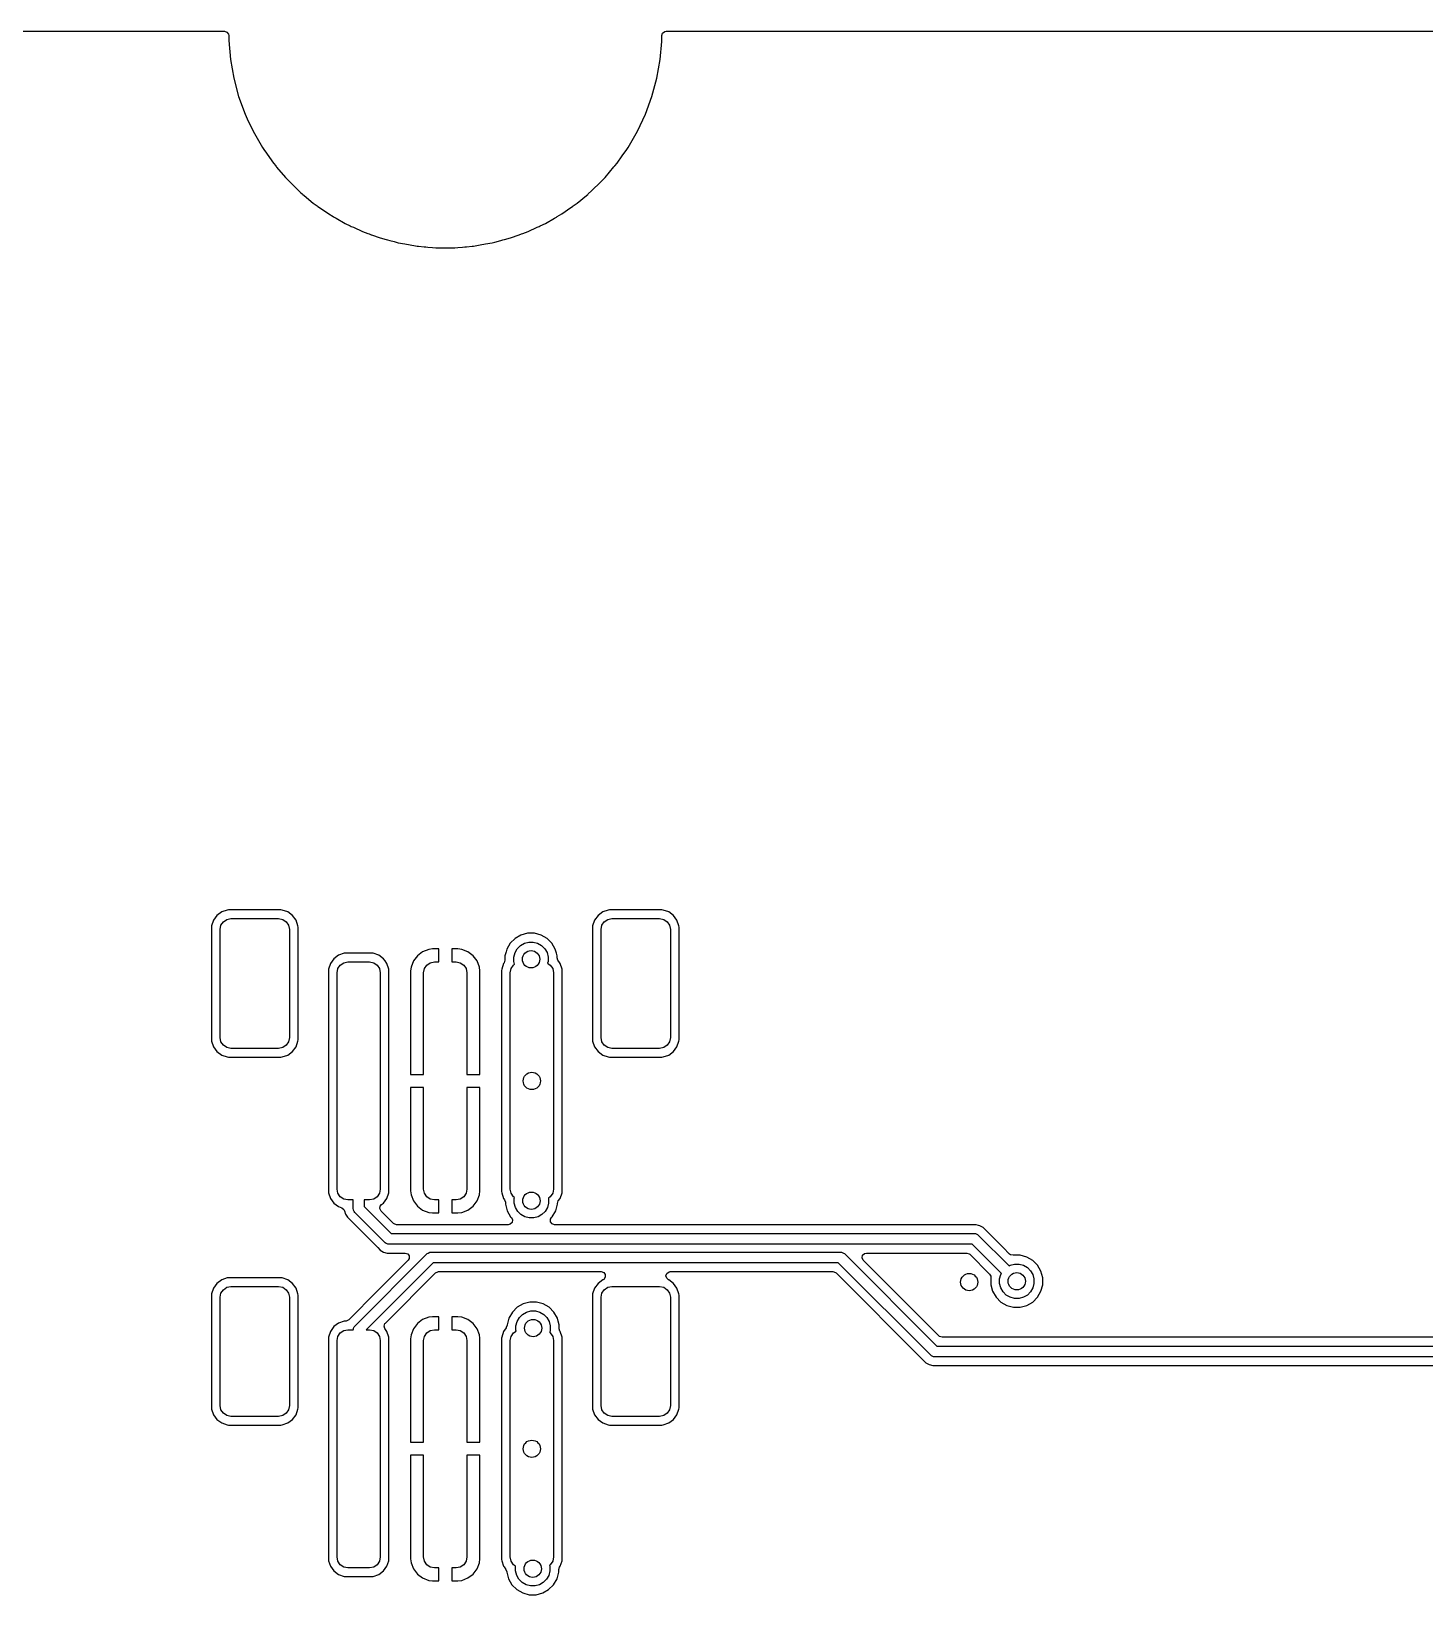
# Model space of a CAD drawing. Extents: x 0.79 to 7.64, y -5.35 to -0.98.
# Drawn here: x 3.836 to 5.103, y -2.406 to -0.984 of the extents above; entities that cross this region are included whole.
import ezdxf

# ---------------------------------------------------------------- set-up
doc = ezdxf.new("R2010")
doc.units = 0
doc.header["$MEASUREMENT"] = 0
doc.layers.add('BLACK', color=7, linetype='CONTINUOUS')

msp = doc.modelspace()

# ---------------------------------------------------------------- linework, layer by layer
at = {"layer": 'BLACK', "linetype": 'CONTINUOUS'}
for p, q in [((3.7087, -0.9843), (4.0118, -0.9843)), ((4.0118, -0.9843), (4.0141, -0.985)), ((4.0141, -0.985), (4.0155, -0.987)), ((4.0155, -0.987), (4.0157, -0.9882)), ((4.0157, -0.9882), (4.0157, -0.9928)), ((4.0157, -0.9928), (4.0172, -1.01)), ((4.408, -1.01), (4.4094, -0.9937)), ((4.4094, -0.9937), (4.4095, -0.9928)), ((4.4095, -0.9882), (4.4102, -0.9859)), ((4.4095, -0.9928), (4.4095, -0.9882)), ((4.4102, -0.9859), (4.4122, -0.9845)), ((4.4122, -0.9845), (4.4134, -0.9843)), ((4.4134, -0.9843), (4.8898, -0.9843)), ((4.8898, -0.9843), (7.4408, -0.9843)), ((4.0172, -1.01), (4.0172, -1.01)), ((4.0172, -1.01), (4.0202, -1.0269)), ((4.405, -1.0269), (4.408, -1.01)), ((4.0202, -1.0269), (4.0202, -1.0269)), ((4.0202, -1.0269), (4.0247, -1.0435)), ((4.4005, -1.0435), (4.405, -1.0269)), ((4.0247, -1.0435), (4.0247, -1.0435)), ((4.0247, -1.0435), (4.0247, -1.0435)), ((4.0247, -1.0435), (4.0305, -1.0597)), ((4.3947, -1.0597), (4.4005, -1.0435)), ((4.0305, -1.0597), (4.0325, -1.0639)), ((4.0325, -1.0639), (4.0378, -1.0752)), ((4.3874, -1.0752), (4.3947, -1.0597)), ((4.0378, -1.0752), (4.0464, -1.0901)), ((4.3788, -1.0901), (4.3874, -1.0752)), ((4.0464, -1.0901), (4.0464, -1.0901)), ((4.0464, -1.0901), (4.0482, -1.0927)), ((4.0482, -1.0927), (4.0482, -1.0928)), ((4.0482, -1.0928), (4.0484, -1.093)), ((4.0484, -1.093), (4.0484, -1.093)), ((4.0484, -1.093), (4.0563, -1.1042)), ((4.3735, -1.0977), (4.3768, -1.093)), ((4.3768, -1.093), (4.377, -1.0928)), ((4.3768, -1.093), (4.3768, -1.093)), ((4.377, -1.0927), (4.3771, -1.0926)), ((4.377, -1.0928), (4.377, -1.0927)), ((4.377, -1.0927), (4.377, -1.0927)), ((4.377, -1.0928), (4.377, -1.0928)), ((4.3771, -1.0926), (4.3788, -1.0901)), ((4.0563, -1.1042), (4.0563, -1.1042)), ((4.0563, -1.1042), (4.0563, -1.1042)), ((4.0563, -1.1042), (4.0585, -1.1068)), ((4.0585, -1.1068), (4.0586, -1.107)), ((4.0586, -1.107), (4.0592, -1.1077)), ((4.0592, -1.1077), (4.0592, -1.1078)), ((4.0592, -1.1078), (4.0592, -1.1078)), ((4.0592, -1.1078), (4.0673, -1.1174)), ((4.3579, -1.1174), (4.366, -1.1077)), ((4.366, -1.1077), (4.3666, -1.107)), ((4.3666, -1.107), (4.3667, -1.1068)), ((4.3667, -1.1068), (4.3689, -1.1042)), ((4.3689, -1.1042), (4.3735, -1.0977)), ((4.0673, -1.1174), (4.0699, -1.1199)), ((4.0699, -1.1199), (4.0699, -1.1199)), ((4.0699, -1.1199), (4.07, -1.12)), ((4.07, -1.12), (4.0702, -1.1204)), ((4.0702, -1.1204), (4.0712, -1.1213)), ((4.0712, -1.1213), (4.0712, -1.1213)), ((4.0712, -1.1213), (4.0712, -1.1213)), ((4.0712, -1.1213), (4.0795, -1.1295)), ((4.3457, -1.1295), (4.354, -1.1213)), ((4.354, -1.1213), (4.355, -1.1204)), ((4.355, -1.1204), (4.3552, -1.12)), ((4.3552, -1.12), (4.3579, -1.1174)), ((4.0795, -1.1295), (4.0809, -1.1308)), ((4.0809, -1.1308), (4.0826, -1.1321)), ((4.0826, -1.1321), (4.083, -1.1326)), ((4.083, -1.1326), (4.0843, -1.1336)), ((4.0843, -1.1336), (4.0843, -1.1336)), ((4.0843, -1.1336), (4.0926, -1.1406)), ((4.3326, -1.1406), (4.3409, -1.1336)), ((4.3409, -1.1336), (4.3422, -1.1326)), ((4.3422, -1.1326), (4.3426, -1.1321)), ((4.3426, -1.1321), (4.3457, -1.1295)), ((4.0926, -1.1406), (4.0926, -1.1406)), ((4.0926, -1.1406), (4.0926, -1.1406)), ((4.0926, -1.1406), (4.0962, -1.1431)), ((4.0962, -1.1431), (4.0968, -1.1436)), ((4.0968, -1.1436), (4.0983, -1.1446)), ((4.0983, -1.1446), (4.1067, -1.1504)), ((4.1067, -1.1504), (4.1067, -1.1504)), ((4.1067, -1.1504), (4.1067, -1.1504)), ((4.1067, -1.1504), (4.1107, -1.1527)), ((4.3144, -1.1528), (4.3185, -1.1504)), ((4.3185, -1.1504), (4.3269, -1.1446)), ((4.3269, -1.1446), (4.3284, -1.1436)), ((4.3284, -1.1436), (4.329, -1.1431)), ((4.329, -1.1431), (4.3326, -1.1406)), ((4.1107, -1.1527), (4.1107, -1.1527)), ((4.1107, -1.1527), (4.1107, -1.1528)), ((4.1107, -1.1528), (4.1108, -1.1528)), ((4.1108, -1.1528), (4.1116, -1.1533)), ((4.1116, -1.1533), (4.1133, -1.1542)), ((4.1133, -1.1542), (4.1216, -1.159)), ((4.1216, -1.159), (4.1262, -1.1612)), ((4.1262, -1.1612), (4.1271, -1.1617)), ((4.1271, -1.1617), (4.129, -1.1625)), ((4.129, -1.1625), (4.1372, -1.1663)), ((4.288, -1.1663), (4.2962, -1.1625)), ((4.2962, -1.1625), (4.2981, -1.1617)), ((4.2981, -1.1617), (4.299, -1.1612)), ((4.299, -1.1612), (4.3036, -1.159)), ((4.3036, -1.159), (4.3119, -1.1542)), ((4.3119, -1.1542), (4.3136, -1.1533)), ((4.3136, -1.1533), (4.3144, -1.1528)), ((4.1372, -1.1663), (4.1421, -1.1681)), ((4.1421, -1.1681), (4.1421, -1.1681)), ((4.1421, -1.1681), (4.1422, -1.1681)), ((4.1422, -1.1681), (4.1422, -1.1681)), ((4.1422, -1.1681), (4.1434, -1.1686)), ((4.1434, -1.1686), (4.1453, -1.1693)), ((4.1453, -1.1693), (4.1454, -1.1693)), ((4.1454, -1.1693), (4.1454, -1.1693)), ((4.1454, -1.1693), (4.1533, -1.1722)), ((4.1533, -1.1722), (4.1589, -1.1737)), ((4.1589, -1.1737), (4.1602, -1.1741)), ((4.1602, -1.1741), (4.1621, -1.1745)), ((4.1621, -1.1745), (4.1661, -1.1756)), ((4.1661, -1.1756), (4.1699, -1.1766)), ((4.1699, -1.1766), (4.1699, -1.1766)), ((4.1699, -1.1766), (4.1699, -1.1766)), ((4.1699, -1.1766), (4.1759, -1.1777)), ((4.1759, -1.1777), (4.1774, -1.178)), ((4.1774, -1.178), (4.1793, -1.1783)), ((4.1793, -1.1783), (4.1869, -1.1796)), ((4.1869, -1.1796), (4.1869, -1.1796)), ((4.1869, -1.1796), (4.1869, -1.1796)), ((4.1869, -1.1796), (4.1883, -1.1797)), ((4.1883, -1.1797), (4.1933, -1.1802)), ((4.1933, -1.1802), (4.1949, -1.1804)), ((4.2303, -1.1804), (4.2319, -1.1802)), ((4.2319, -1.1802), (4.2371, -1.1797)), ((4.2371, -1.1797), (4.2383, -1.1796)), ((4.2383, -1.1796), (4.2459, -1.1783)), ((4.2383, -1.1796), (4.2383, -1.1796)), ((4.2383, -1.1796), (4.2383, -1.1796)), ((4.2459, -1.1783), (4.2478, -1.178)), ((4.2478, -1.178), (4.2493, -1.1777)), ((4.2493, -1.1777), (4.2552, -1.1766)), ((4.2552, -1.1766), (4.2552, -1.1766)), ((4.2552, -1.1766), (4.2552, -1.1766)), ((4.2552, -1.1766), (4.2577, -1.176)), ((4.2577, -1.176), (4.2631, -1.1745)), ((4.2631, -1.1745), (4.265, -1.1741)), ((4.265, -1.1741), (4.2663, -1.1737)), ((4.2663, -1.1737), (4.2719, -1.1722)), ((4.2719, -1.1722), (4.2799, -1.1693)), ((4.2799, -1.1693), (4.2818, -1.1686)), ((4.2818, -1.1686), (4.283, -1.1681)), ((4.283, -1.1681), (4.288, -1.1663)), ((4.1949, -1.1804), (4.1968, -1.1805)), ((4.1968, -1.1805), (4.2011, -1.1809)), ((4.2011, -1.1809), (4.204, -1.1811)), ((4.204, -1.1811), (4.2108, -1.1811)), ((4.2108, -1.1811), (4.2126, -1.1812)), ((4.2126, -1.1812), (4.2144, -1.1811)), ((4.2144, -1.1811), (4.2212, -1.1811)), ((4.2212, -1.1811), (4.224, -1.1809)), ((4.224, -1.1809), (4.2284, -1.1805)), ((4.2284, -1.1805), (4.2303, -1.1804)), ((4.005, -1.7885), (4.0019, -1.7928)), ((4.0093, -1.7853), (4.005, -1.7885)), ((4.005, -1.7885), (4.005, -1.7885)), ((4.0144, -1.7836), (4.0093, -1.7853)), ((4.0139, -1.7921), (4.0177, -1.7913)), ((4.0156, -1.7834), (4.0144, -1.7836)), ((4.0144, -1.7836), (4.0144, -1.7836)), ((4.0632, -1.7834), (4.0156, -1.7834)), ((4.0156, -1.7834), (4.0156, -1.7834)), ((4.0177, -1.7913), (4.061, -1.7913)), ((4.061, -1.7913), (4.0648, -1.7921)), ((4.0644, -1.7836), (4.0632, -1.7834)), ((4.0632, -1.7834), (4.0632, -1.7834)), ((4.0694, -1.7853), (4.0644, -1.7836)), ((4.0644, -1.7836), (4.0644, -1.7836)), ((4.0737, -1.7885), (4.0694, -1.7853)), ((4.0769, -1.7928), (4.0737, -1.7885)), ((4.0737, -1.7885), (4.0737, -1.7885)), ((4.0737, -1.7885), (4.0737, -1.7885)), ((4.3515, -1.7885), (4.3483, -1.7928)), ((4.3558, -1.7853), (4.3515, -1.7885)), ((4.3515, -1.7885), (4.3515, -1.7885)), ((4.3608, -1.7836), (4.3558, -1.7853)), ((4.3604, -1.7921), (4.3642, -1.7913)), ((4.362, -1.7834), (4.3608, -1.7836)), ((4.3608, -1.7836), (4.3608, -1.7836)), ((4.4096, -1.7834), (4.362, -1.7834)), ((4.362, -1.7834), (4.362, -1.7834)), ((4.3642, -1.7913), (4.4075, -1.7913)), ((4.4075, -1.7913), (4.4112, -1.7921)), ((4.4108, -1.7836), (4.4096, -1.7834)), ((4.4096, -1.7834), (4.4096, -1.7834)), ((4.4159, -1.7853), (4.4108, -1.7836)), ((4.4108, -1.7836), (4.4108, -1.7836)), ((4.4202, -1.7885), (4.4159, -1.7853)), ((4.4233, -1.7928), (4.4202, -1.7885)), ((4.4202, -1.7885), (4.4202, -1.7885)), ((4.4202, -1.7885), (4.4202, -1.7885)), ((4.0001, -1.7978), (4, -1.799)), ((4, -1.799), (4, -1.9017)), ((4.0019, -1.7928), (4.0001, -1.7978)), ((4.0001, -1.7978), (4.0001, -1.7978)), ((4.0079, -1.8012), (4.0086, -1.7974)), ((4.0079, -1.8996), (4.0079, -1.8012)), ((4.0086, -1.7974), (4.0108, -1.7942)), ((4.0108, -1.7942), (4.0139, -1.7921)), ((4.0648, -1.7921), (4.068, -1.7942)), ((4.068, -1.7942), (4.0701, -1.7974)), ((4.0701, -1.7974), (4.0709, -1.8012)), ((4.0709, -1.8012), (4.0709, -1.8996)), ((4.0786, -1.7978), (4.0769, -1.7928)), ((4.0788, -1.799), (4.0786, -1.7978)), ((4.0786, -1.7978), (4.0786, -1.7978)), ((4.0788, -1.8384), (4.0788, -1.799)), ((4.0788, -1.799), (4.0788, -1.799)), ((4.2874, -1.8047), (4.2814, -1.8063)), ((4.2937, -1.8047), (4.2874, -1.8047)), ((4.2997, -1.8063), (4.2937, -1.8047)), ((4.3465, -1.7978), (4.3464, -1.799)), ((4.3464, -1.799), (4.3464, -1.9017)), ((4.3483, -1.7928), (4.3465, -1.7978)), ((4.3465, -1.7978), (4.3465, -1.7978)), ((4.3543, -1.8012), (4.3551, -1.7974)), ((4.3543, -1.8996), (4.3543, -1.8012)), ((4.3551, -1.7974), (4.3572, -1.7942)), ((4.3572, -1.7942), (4.3604, -1.7921)), ((4.4112, -1.7921), (4.4144, -1.7942)), ((4.4144, -1.7942), (4.4166, -1.7974)), ((4.4166, -1.7974), (4.4173, -1.8012)), ((4.4173, -1.8012), (4.4173, -1.8996)), ((4.4251, -1.7978), (4.4233, -1.7928)), ((4.4252, -1.799), (4.4251, -1.7978)), ((4.4251, -1.7978), (4.4251, -1.7978)), ((4.4252, -1.9017), (4.4252, -1.799)), ((4.4252, -1.799), (4.4252, -1.799)), ((4.1976, -1.8193), (4.192, -1.8215)), ((4.2011, -1.8189), (4.1976, -1.8193)), ((4.2067, -1.8189), (4.2011, -1.8189)), ((4.2067, -1.8307), (4.2067, -1.8189)), ((4.2067, -1.8189), (4.2067, -1.8189)), ((4.2241, -1.8189), (4.2185, -1.8189)), ((4.2185, -1.8189), (4.2185, -1.8189)), ((4.2185, -1.8189), (4.2185, -1.8307)), ((4.2276, -1.8193), (4.2241, -1.8189)), ((4.2332, -1.8215), (4.2276, -1.8193)), ((4.2685, -1.8192), (4.2679, -1.8215)), ((4.2716, -1.8138), (4.2685, -1.8192)), ((4.276, -1.8094), (4.2716, -1.8138)), ((4.2814, -1.8063), (4.276, -1.8094)), ((4.276, -1.8223), (4.2781, -1.8188)), ((4.2781, -1.8188), (4.281, -1.8159)), ((4.281, -1.8159), (4.2845, -1.8138)), ((4.2845, -1.8138), (4.2885, -1.8127)), ((4.2885, -1.8127), (4.2926, -1.8127)), ((4.2926, -1.8127), (4.2966, -1.8138)), ((4.2966, -1.8138), (4.3001, -1.8159)), ((4.3051, -1.8094), (4.2997, -1.8063)), ((4.3001, -1.8159), (4.303, -1.8188)), ((4.303, -1.8188), (4.3051, -1.8223)), ((4.3095, -1.8138), (4.3051, -1.8094)), ((4.3126, -1.8192), (4.3095, -1.8138)), ((4.3136, -1.8229), (4.3126, -1.8192)), ((4.1082, -1.8322), (4.1064, -1.8372)), ((4.1113, -1.8279), (4.1082, -1.8322)), ((4.1156, -1.8247), (4.1113, -1.8279)), ((4.1113, -1.8279), (4.1113, -1.8279)), ((4.1149, -1.8368), (4.1171, -1.8336)), ((4.1207, -1.8229), (4.1156, -1.8247)), ((4.1171, -1.8336), (4.1202, -1.8315)), ((4.1202, -1.8315), (4.124, -1.8307)), ((4.1219, -1.8228), (4.1207, -1.8229)), ((4.1207, -1.8229), (4.1207, -1.8229)), ((4.1458, -1.8228), (4.1219, -1.8228)), ((4.1219, -1.8228), (4.1219, -1.8228)), ((4.124, -1.8307), (4.1437, -1.8307)), ((4.1437, -1.8307), (4.1475, -1.8315)), ((4.147, -1.8229), (4.1458, -1.8228)), ((4.1458, -1.8228), (4.1458, -1.8228)), ((4.1521, -1.8247), (4.147, -1.8229)), ((4.147, -1.8229), (4.147, -1.8229)), ((4.1475, -1.8315), (4.1507, -1.8336)), ((4.1507, -1.8336), (4.1528, -1.8368)), ((4.1564, -1.8279), (4.1521, -1.8247)), ((4.1578, -1.8298), (4.1564, -1.8279)), ((4.1564, -1.8279), (4.1564, -1.8279)), ((4.1564, -1.8279), (4.1564, -1.8279)), ((4.1564, -1.8279), (4.1564, -1.8279)), ((4.1564, -1.8279), (4.1564, -1.8279)), ((4.1596, -1.8322), (4.1578, -1.8298)), ((4.1613, -1.8372), (4.1596, -1.8322)), ((4.1837, -1.8298), (4.1815, -1.8354)), ((4.1873, -1.8251), (4.1837, -1.8298)), ((4.192, -1.8215), (4.1873, -1.8251)), ((4.1937, -1.8368), (4.1958, -1.8336)), ((4.1958, -1.8336), (4.199, -1.8315)), ((4.199, -1.8315), (4.2028, -1.8307)), ((4.2028, -1.8307), (4.2067, -1.8307)), ((4.2185, -1.8307), (4.2224, -1.8307)), ((4.2224, -1.8307), (4.2262, -1.8315)), ((4.2262, -1.8315), (4.2294, -1.8336)), ((4.2294, -1.8336), (4.2315, -1.8368)), ((4.2379, -1.8251), (4.2332, -1.8215)), ((4.2415, -1.8298), (4.2379, -1.8251)), ((4.2437, -1.8354), (4.2415, -1.8298)), ((4.2656, -1.8322), (4.2639, -1.8372)), ((4.2661, -1.8315), (4.2656, -1.8322)), ((4.2656, -1.8322), (4.2656, -1.8322)), ((4.2662, -1.8315), (4.2661, -1.8315)), ((4.2669, -1.8292), (4.2662, -1.8315)), ((4.2679, -1.8215), (4.2669, -1.8252)), ((4.2669, -1.8252), (4.2669, -1.8292)), ((4.2724, -1.8368), (4.2745, -1.8336)), ((4.2745, -1.8336), (4.2756, -1.8329)), ((4.2749, -1.8263), (4.276, -1.8223)), ((4.2749, -1.8304), (4.2749, -1.8263)), ((4.2756, -1.8329), (4.2749, -1.8304)), ((4.3051, -1.8223), (4.3062, -1.8263)), ((4.3062, -1.8304), (4.3057, -1.832)), ((4.3057, -1.832), (4.3081, -1.8336)), ((4.3062, -1.8263), (4.3062, -1.8304)), ((4.3081, -1.8336), (4.3103, -1.8368)), ((4.3142, -1.8252), (4.3136, -1.8229)), ((4.3142, -1.827), (4.3142, -1.8252)), ((4.3142, -1.8271), (4.3142, -1.827)), ((4.315, -1.8293), (4.3142, -1.8271)), ((4.3164, -1.8313), (4.315, -1.8293)), ((4.317, -1.8322), (4.3164, -1.8313)), ((4.3188, -1.8372), (4.317, -1.8322)), ((4.0788, -1.9017), (4.0788, -1.8384)), ((4.1064, -1.8372), (4.1063, -1.8384)), ((4.1063, -1.8384), (4.1063, -2.0395)), ((4.1064, -1.8372), (4.1064, -1.8372)), ((4.1142, -1.8406), (4.1149, -1.8368)), ((4.1142, -2.0374), (4.1142, -1.8406)), ((4.1528, -1.8368), (4.1535, -1.8406)), ((4.1535, -1.8406), (4.1535, -2.0374)), ((4.1614, -1.8384), (4.1613, -1.8372)), ((4.1613, -1.8372), (4.1613, -1.8372)), ((4.1614, -1.8389), (4.1614, -1.8384)), ((4.1614, -1.8384), (4.1614, -1.8384)), ((4.1614, -1.9449), (4.1614, -1.8389)), ((4.1815, -1.8354), (4.1811, -1.8389)), ((4.1811, -1.8389), (4.1811, -1.9331)), ((4.1929, -1.8406), (4.1937, -1.8368)), ((4.1929, -1.9331), (4.1929, -1.8406)), ((4.2315, -1.8368), (4.2323, -1.8406)), ((4.2323, -1.8406), (4.2323, -1.9331)), ((4.2441, -1.8389), (4.2437, -1.8354)), ((4.2441, -1.9331), (4.2441, -1.8389)), ((4.2441, -1.8389), (4.2441, -1.8389)), ((4.2639, -1.8372), (4.2638, -1.8384)), ((4.2638, -1.8384), (4.2638, -2.0395)), ((4.2639, -1.8372), (4.2639, -1.8372)), ((4.2717, -1.8406), (4.2724, -1.8368)), ((4.2717, -2.0374), (4.2717, -1.8406)), ((4.3103, -1.8368), (4.311, -1.8406)), ((4.311, -1.8406), (4.311, -2.0374)), ((4.3189, -1.8384), (4.3188, -1.8372)), ((4.3188, -1.8372), (4.3188, -1.8372)), ((4.3189, -2.0395), (4.3189, -1.8384)), ((4.3189, -1.8384), (4.3189, -1.8384)), ((4, -1.9017), (4.0001, -1.9029)), ((4.0001, -1.9029), (4.0001, -1.9029)), ((4.0001, -1.9029), (4.0019, -1.908)), ((4.0086, -1.9034), (4.0079, -1.8996)), ((4.0108, -1.9066), (4.0086, -1.9034)), ((4.0701, -1.9034), (4.068, -1.9066)), ((4.0709, -1.8996), (4.0701, -1.9034)), ((4.0769, -1.908), (4.0786, -1.9029)), ((4.0786, -1.9029), (4.0788, -1.9017)), ((4.0788, -1.9017), (4.0788, -1.9017)), ((4.3464, -1.9017), (4.3465, -1.9029)), ((4.3465, -1.9029), (4.3465, -1.9029)), ((4.3465, -1.9029), (4.3483, -1.908)), ((4.3551, -1.9034), (4.3543, -1.8996)), ((4.3572, -1.9066), (4.3551, -1.9034)), ((4.4166, -1.9034), (4.4144, -1.9066)), ((4.4173, -1.8996), (4.4166, -1.9034)), ((4.4233, -1.908), (4.4251, -1.9029)), ((4.4251, -1.9029), (4.4252, -1.9017)), ((4.4252, -1.9017), (4.4252, -1.9017)), ((4.0019, -1.908), (4.005, -1.9123)), ((4.005, -1.9123), (4.005, -1.9123)), ((4.005, -1.9123), (4.005, -1.9123)), ((4.005, -1.9123), (4.005, -1.9123)), ((4.005, -1.9123), (4.005, -1.9123)), ((4.005, -1.9123), (4.0093, -1.9155)), ((4.0093, -1.9155), (4.0093, -1.9155)), ((4.0093, -1.9155), (4.0093, -1.9155)), ((4.0093, -1.9155), (4.0144, -1.9172)), ((4.0139, -1.9087), (4.0108, -1.9066)), ((4.0177, -1.9094), (4.0139, -1.9087)), ((4.0144, -1.9172), (4.0156, -1.9173)), ((4.0156, -1.9173), (4.0156, -1.9173)), ((4.0156, -1.9173), (4.0156, -1.9173)), ((4.0156, -1.9173), (4.0632, -1.9173)), ((4.061, -1.9094), (4.0177, -1.9094)), ((4.0648, -1.9087), (4.061, -1.9094)), ((4.0632, -1.9173), (4.0644, -1.9172)), ((4.0632, -1.9173), (4.0632, -1.9173)), ((4.0644, -1.9172), (4.0694, -1.9155)), ((4.068, -1.9066), (4.0648, -1.9087)), ((4.0694, -1.9155), (4.0737, -1.9123)), ((4.0737, -1.9123), (4.0769, -1.908)), ((4.3483, -1.908), (4.3515, -1.9123)), ((4.3515, -1.9123), (4.3515, -1.9123)), ((4.3515, -1.9123), (4.3515, -1.9123)), ((4.3515, -1.9123), (4.3515, -1.9123)), ((4.3515, -1.9123), (4.3515, -1.9123)), ((4.3515, -1.9123), (4.3558, -1.9155)), ((4.3558, -1.9155), (4.3558, -1.9155)), ((4.3558, -1.9155), (4.3558, -1.9155)), ((4.3558, -1.9155), (4.3608, -1.9172)), ((4.3604, -1.9087), (4.3572, -1.9066)), ((4.3642, -1.9094), (4.3604, -1.9087)), ((4.3608, -1.9172), (4.362, -1.9173)), ((4.362, -1.9173), (4.362, -1.9173)), ((4.362, -1.9173), (4.362, -1.9173)), ((4.362, -1.9173), (4.4096, -1.9173)), ((4.4075, -1.9094), (4.3642, -1.9094)), ((4.4112, -1.9087), (4.4075, -1.9094)), ((4.4096, -1.9173), (4.4108, -1.9172)), ((4.4096, -1.9173), (4.4096, -1.9173)), ((4.4108, -1.9172), (4.4159, -1.9155)), ((4.4144, -1.9066), (4.4112, -1.9087)), ((4.4159, -1.9155), (4.4202, -1.9123)), ((4.4202, -1.9123), (4.4233, -1.908)), ((4.1811, -1.9331), (4.1811, -1.9331)), ((4.1811, -1.9331), (4.1929, -1.9331)), ((4.2323, -1.9331), (4.2441, -1.9331)), ((4.2441, -1.9331), (4.2441, -1.9331)), ((4.1614, -2.0395), (4.1614, -1.9449)), ((4.1929, -1.9449), (4.1811, -1.9449)), ((4.1811, -1.9449), (4.1811, -1.9449)), ((4.1811, -1.9449), (4.1811, -2.0391)), ((4.1929, -2.0374), (4.1929, -1.9449)), ((4.2441, -1.9449), (4.2323, -1.9449)), ((4.2323, -1.9449), (4.2323, -2.0374)), ((4.2441, -2.0391), (4.2441, -1.9449)), ((4.2441, -1.9449), (4.2441, -1.9449)), ((4.1063, -2.0395), (4.1064, -2.0407)), ((4.1064, -2.0407), (4.1064, -2.0407)), ((4.1064, -2.0407), (4.1082, -2.0458)), ((4.1082, -2.0458), (4.1113, -2.0501)), ((4.1149, -2.0412), (4.1142, -2.0374)), ((4.1171, -2.0444), (4.1149, -2.0412)), ((4.1202, -2.0465), (4.1171, -2.0444)), ((4.124, -2.0472), (4.1202, -2.0465)), ((4.1289, -2.0472), (4.124, -2.0472)), ((4.1289, -2.0551), (4.1289, -2.0472)), ((4.1437, -2.0472), (4.1388, -2.0472)), ((4.1388, -2.0472), (4.1388, -2.0531)), ((4.1475, -2.0465), (4.1437, -2.0472)), ((4.1507, -2.0444), (4.1475, -2.0465)), ((4.1528, -2.0412), (4.1507, -2.0444)), ((4.1535, -2.0374), (4.1528, -2.0412)), ((4.1564, -2.0501), (4.1596, -2.0458)), ((4.1596, -2.0458), (4.1613, -2.0407)), ((4.1613, -2.0407), (4.1614, -2.0395)), ((4.1614, -2.0395), (4.1614, -2.0395)), ((4.1811, -2.0391), (4.1815, -2.0426)), ((4.1815, -2.0426), (4.1837, -2.0481)), ((4.1937, -2.0412), (4.1929, -2.0374)), ((4.1958, -2.0444), (4.1937, -2.0412)), ((4.199, -2.0465), (4.1958, -2.0444)), ((4.2028, -2.0472), (4.199, -2.0465)), ((4.2067, -2.0472), (4.2028, -2.0472)), ((4.2067, -2.0591), (4.2067, -2.0472)), ((4.2224, -2.0472), (4.2185, -2.0472)), ((4.2185, -2.0472), (4.2185, -2.0591)), ((4.2262, -2.0465), (4.2224, -2.0472)), ((4.2294, -2.0444), (4.2262, -2.0465)), ((4.2315, -2.0412), (4.2294, -2.0444)), ((4.2323, -2.0374), (4.2315, -2.0412)), ((4.2415, -2.0481), (4.2437, -2.0426)), ((4.2437, -2.0426), (4.2441, -2.0391)), ((4.2441, -2.0391), (4.2441, -2.0391)), ((4.2638, -2.0395), (4.2639, -2.0407)), ((4.2639, -2.0407), (4.2639, -2.0407)), ((4.2639, -2.0407), (4.2656, -2.0458)), ((4.2656, -2.0458), (4.2659, -2.0461)), ((4.2659, -2.0461), (4.2665, -2.047)), ((4.2665, -2.047), (4.2673, -2.0493)), ((4.2724, -2.0412), (4.2717, -2.0374)), ((4.2745, -2.0444), (4.2724, -2.0412)), ((4.2756, -2.0451), (4.2745, -2.0444)), ((4.2753, -2.046), (4.2756, -2.0451)), ((4.2753, -2.0501), (4.2753, -2.046)), ((4.3081, -2.0444), (4.3064, -2.0455)), ((4.3064, -2.0455), (4.3066, -2.046)), ((4.3066, -2.046), (4.3066, -2.0501)), ((4.3103, -2.0412), (4.3081, -2.0444)), ((4.311, -2.0374), (4.3103, -2.0412)), ((4.3153, -2.0481), (4.317, -2.0458)), ((4.317, -2.0458), (4.3188, -2.0407)), ((4.3188, -2.0407), (4.3189, -2.0395)), ((4.3189, -2.0395), (4.3189, -2.0395)), ((4.1113, -2.0501), (4.1113, -2.0501)), ((4.1113, -2.0501), (4.1113, -2.0501)), ((4.1113, -2.0501), (4.1113, -2.0501)), ((4.1113, -2.0501), (4.1113, -2.0501)), ((4.1113, -2.0501), (4.1156, -2.0533)), ((4.1156, -2.0533), (4.1156, -2.0533)), ((4.1156, -2.0533), (4.1156, -2.0533)), ((4.1156, -2.0533), (4.1171, -2.0538)), ((4.1171, -2.0538), (4.1186, -2.0543)), ((4.1186, -2.0543), (4.1205, -2.0558)), ((4.1205, -2.0558), (4.1211, -2.057)), ((4.1211, -2.057), (4.1219, -2.0601)), ((4.1219, -2.0601), (4.1236, -2.063)), ((4.129, -2.0561), (4.1289, -2.0551)), ((4.1292, -2.0566), (4.129, -2.0561)), ((4.129, -2.0561), (4.129, -2.0561)), ((4.1298, -2.0579), (4.1292, -2.0566)), ((4.1304, -2.0586), (4.1298, -2.0579)), ((4.1298, -2.0579), (4.1298, -2.0579)), ((4.1579, -2.0862), (4.1304, -2.0586)), ((4.1388, -2.0531), (4.1635, -2.0778)), ((4.1531, -2.0551), (4.1534, -2.0528)), ((4.1542, -2.0573), (4.1531, -2.0551)), ((4.1534, -2.0528), (4.1546, -2.0514)), ((4.1656, -2.0687), (4.1542, -2.0573)), ((4.1546, -2.0514), (4.1564, -2.0501)), ((4.1837, -2.0481), (4.1873, -2.0529)), ((4.1873, -2.0529), (4.192, -2.0565)), ((4.192, -2.0565), (4.1976, -2.0586)), ((4.1976, -2.0586), (4.2011, -2.0591)), ((4.2011, -2.0591), (4.2011, -2.0591)), ((4.2011, -2.0591), (4.2067, -2.0591)), ((4.2067, -2.0591), (4.2067, -2.0591)), ((4.2185, -2.0591), (4.2185, -2.0591)), ((4.2185, -2.0591), (4.2241, -2.0591)), ((4.2241, -2.0591), (4.2276, -2.0586)), ((4.2241, -2.0591), (4.2241, -2.0591)), ((4.2276, -2.0586), (4.2332, -2.0565)), ((4.2332, -2.0565), (4.2379, -2.0529)), ((4.2379, -2.0529), (4.2415, -2.0481)), ((4.2673, -2.0493), (4.2673, -2.0493)), ((4.2673, -2.0493), (4.2673, -2.0511)), ((4.2673, -2.0511), (4.2689, -2.0572)), ((4.2689, -2.0572), (4.272, -2.0625)), ((4.2764, -2.0541), (4.2753, -2.0501)), ((4.2785, -2.0576), (4.2764, -2.0541)), ((4.2814, -2.0605), (4.2785, -2.0576)), ((4.2849, -2.0626), (4.2814, -2.0605)), ((4.3005, -2.0605), (4.297, -2.0626)), ((4.3034, -2.0576), (4.3005, -2.0605)), ((4.3055, -2.0541), (4.3034, -2.0576)), ((4.3066, -2.0501), (4.3055, -2.0541)), ((4.3099, -2.0625), (4.313, -2.0572)), ((4.313, -2.0572), (4.3146, -2.0511)), ((4.3146, -2.0504), (4.3153, -2.0481)), ((4.3146, -2.0511), (4.3146, -2.0504)), ((4.3153, -2.0481), (4.3153, -2.0481)), ((4.1236, -2.063), (4.1236, -2.063)), ((4.1236, -2.063), (4.1236, -2.063)), ((4.1236, -2.063), (4.1236, -2.063)), ((4.1236, -2.063), (4.1512, -2.0905)), ((4.166, -2.0691), (4.1656, -2.0687)), ((4.1683, -2.0699), (4.166, -2.0691)), ((4.2699, -2.0699), (4.1683, -2.0699)), ((4.2717, -2.0694), (4.2699, -2.0699)), ((4.2734, -2.0677), (4.2717, -2.0694)), ((4.272, -2.0625), (4.2727, -2.0632)), ((4.2727, -2.0632), (4.2738, -2.0654)), ((4.2738, -2.0654), (4.2734, -2.0677)), ((4.2889, -2.0636), (4.2849, -2.0626)), ((4.293, -2.0636), (4.2889, -2.0636)), ((4.297, -2.0626), (4.293, -2.0636)), ((4.3083, -2.0648), (4.3092, -2.0632)), ((4.3083, -2.0672), (4.3083, -2.0648)), ((4.3097, -2.0691), (4.3083, -2.0672)), ((4.3092, -2.0632), (4.3099, -2.0625)), ((4.312, -2.0699), (4.3097, -2.0691)), ((4.6954, -2.0699), (4.312, -2.0699)), ((4.6974, -2.0704), (4.6954, -2.0699)), ((4.6954, -2.0699), (4.6954, -2.0699)), ((4.6987, -2.0707), (4.6974, -2.0704)), ((4.7016, -2.0724), (4.6987, -2.0707)), ((4.6987, -2.0707), (4.6987, -2.0707)), ((4.7198, -2.0905), (4.7016, -2.0724)), ((4.7016, -2.0724), (4.7016, -2.0724)), ((4.7016, -2.0724), (4.7016, -2.0724)), ((4.7016, -2.0724), (4.7016, -2.0724)), ((4.1587, -2.0868), (4.1579, -2.0862)), ((4.1597, -2.0872), (4.1587, -2.0868)), ((4.1587, -2.0868), (4.1587, -2.0868)), ((4.1605, -2.0875), (4.1597, -2.0872)), ((4.1614, -2.0876), (4.1605, -2.0875)), ((4.1605, -2.0875), (4.1605, -2.0875)), ((4.6917, -2.0876), (4.1614, -2.0876)), ((4.1635, -2.0778), (4.6938, -2.0778)), ((4.7183, -2.1142), (4.6917, -2.0876)), ((4.6938, -2.0778), (4.6947, -2.0779)), ((4.6947, -2.0779), (4.6947, -2.0779)), ((4.6947, -2.0779), (4.6952, -2.0781)), ((4.6952, -2.0781), (4.6965, -2.0786)), ((4.6965, -2.0786), (4.6965, -2.0786)), ((4.6965, -2.0786), (4.6972, -2.0792)), ((4.6972, -2.0792), (4.7253, -2.1072)), ((4.1304, -2.1619), (4.1961, -2.0961)), ((4.2016, -2.1045), (4.1408, -2.1654)), ((4.1789, -2.1021), (4.1508, -2.1303)), ((4.1512, -2.0905), (4.1512, -2.0905)), ((4.1512, -2.0905), (4.1512, -2.0905)), ((4.1512, -2.0905), (4.1535, -2.0929)), ((4.1535, -2.0929), (4.1535, -2.0929)), ((4.1535, -2.0929), (4.1565, -2.0946)), ((4.1565, -2.0946), (4.1597, -2.0955)), ((4.1597, -2.0955), (4.1762, -2.0955)), ((4.1762, -2.0955), (4.1785, -2.0962)), ((4.1785, -2.0962), (4.1799, -2.0982)), ((4.1799, -2.1006), (4.1789, -2.1021)), ((4.1799, -2.0982), (4.1799, -2.1006)), ((4.1961, -2.0961), (4.1969, -2.0955)), ((4.1969, -2.0955), (4.1986, -2.0948)), ((4.1986, -2.0948), (4.1996, -2.0947)), ((4.1996, -2.0947), (4.572, -2.0947)), ((4.57, -2.1045), (4.2016, -2.1045)), ((4.654, -2.1885), (4.57, -2.1045)), ((4.572, -2.0947), (4.573, -2.0948)), ((4.573, -2.0948), (4.573, -2.0948)), ((4.573, -2.0948), (4.5735, -2.095)), ((4.5735, -2.095), (4.5748, -2.0955)), ((4.5748, -2.0955), (4.5748, -2.0955)), ((4.5748, -2.0955), (4.5755, -2.0961)), ((4.5755, -2.0961), (4.6595, -2.1801)), ((4.5916, -2.1), (4.592, -2.0976)), ((4.5927, -2.1021), (4.5916, -2.1)), ((4.592, -2.0976), (4.5937, -2.0959)), ((4.6616, -2.1711), (4.5927, -2.1021)), ((4.5937, -2.0959), (4.5955, -2.0955)), ((4.5955, -2.0955), (4.6868, -2.0955)), ((4.6868, -2.0955), (4.6891, -2.0962)), ((4.6891, -2.0962), (4.6896, -2.0966)), ((4.6896, -2.0966), (4.7076, -2.1146)), ((4.7257, -2.0965), (4.7198, -2.0905)), ((4.7266, -2.0971), (4.7257, -2.0965)), ((4.729, -2.0976), (4.7266, -2.0971)), ((4.7292, -2.0976), (4.729, -2.0976)), ((4.7354, -2.0976), (4.7292, -2.0976)), ((4.7292, -2.0976), (4.7292, -2.0976)), ((4.7414, -2.0992), (4.7354, -2.0976)), ((4.7468, -2.1023), (4.7414, -2.0992)), ((4.7512, -2.1067), (4.7468, -2.1023)), ((4.0144, -2.1182), (4.0093, -2.12)), ((4.0156, -2.1181), (4.0144, -2.1182)), ((4.0144, -2.1182), (4.0144, -2.1182)), ((4.0632, -2.1181), (4.0156, -2.1181)), ((4.0156, -2.1181), (4.0156, -2.1181)), ((4.0644, -2.1182), (4.0632, -2.1181)), ((4.0632, -2.1181), (4.0632, -2.1181)), ((4.0694, -2.12), (4.0644, -2.1182)), ((4.0644, -2.1182), (4.0644, -2.1182)), ((4.1581, -2.1592), (4.2038, -2.1136)), ((4.2038, -2.1136), (4.2059, -2.1125)), ((4.2059, -2.1125), (4.2065, -2.1124)), ((4.2065, -2.1124), (4.3544, -2.1124)), ((4.3544, -2.1124), (4.3567, -2.1132)), ((4.3567, -2.1132), (4.3581, -2.1151)), ((4.3581, -2.1175), (4.3567, -2.1195)), ((4.3581, -2.1151), (4.3581, -2.1175)), ((4.4133, -2.1162), (4.4141, -2.114)), ((4.414, -2.1185), (4.4133, -2.1162)), ((4.4156, -2.1198), (4.414, -2.1185)), ((4.4141, -2.114), (4.4161, -2.1126)), ((4.4161, -2.1126), (4.4172, -2.1124)), ((4.4172, -2.1124), (4.5651, -2.1124)), ((4.5651, -2.1124), (4.5674, -2.1132)), ((4.5674, -2.1132), (4.5679, -2.1136)), ((4.5679, -2.1136), (4.6472, -2.1929)), ((4.7076, -2.1146), (4.7087, -2.1167)), ((4.7087, -2.1179), (4.7086, -2.1181)), ((4.7086, -2.1181), (4.7086, -2.1181)), ((4.7086, -2.1181), (4.7086, -2.1243)), ((4.7087, -2.1167), (4.7087, -2.1179)), ((4.7167, -2.1191), (4.7177, -2.1152)), ((4.7177, -2.1152), (4.7183, -2.1142)), ((4.7253, -2.1072), (4.7263, -2.1066)), ((4.7263, -2.1066), (4.7302, -2.1056)), ((4.7302, -2.1056), (4.7343, -2.1056)), ((4.7343, -2.1056), (4.7383, -2.1066)), ((4.7383, -2.1066), (4.7419, -2.1087)), ((4.7419, -2.1087), (4.7448, -2.1116)), ((4.7448, -2.1116), (4.7468, -2.1152)), ((4.7468, -2.1152), (4.7479, -2.1191)), ((4.7543, -2.1121), (4.7512, -2.1067)), ((4.7559, -2.1181), (4.7543, -2.1121)), ((4.7559, -2.1243), (4.7559, -2.1181)), ((4.0001, -2.1325), (4, -2.1337)), ((4.0019, -2.1274), (4.0001, -2.1325)), ((4.0001, -2.1325), (4.0001, -2.1325)), ((4.005, -2.1231), (4.0019, -2.1274)), ((4.0093, -2.12), (4.005, -2.1231)), ((4.005, -2.1231), (4.005, -2.1231)), ((4.0079, -2.1358), (4.0086, -2.1321)), ((4.0086, -2.1321), (4.0108, -2.1289)), ((4.0108, -2.1289), (4.0139, -2.1267)), ((4.0139, -2.1267), (4.0177, -2.126)), ((4.0177, -2.126), (4.061, -2.126)), ((4.061, -2.126), (4.0648, -2.1267)), ((4.0648, -2.1267), (4.068, -2.1289)), ((4.068, -2.1289), (4.0701, -2.1321)), ((4.0737, -2.1231), (4.0694, -2.12)), ((4.0701, -2.1321), (4.0709, -2.1358)), ((4.0769, -2.1274), (4.0737, -2.1231)), ((4.0737, -2.1231), (4.0737, -2.1231)), ((4.0737, -2.1231), (4.0737, -2.1231)), ((4.0786, -2.1325), (4.0769, -2.1274)), ((4.0788, -2.1337), (4.0786, -2.1325)), ((4.0786, -2.1325), (4.0786, -2.1325)), ((4.1508, -2.1303), (4.1248, -2.1563)), ((4.3465, -2.1325), (4.3464, -2.1337)), ((4.3483, -2.1274), (4.3465, -2.1325)), ((4.3465, -2.1325), (4.3465, -2.1325)), ((4.3515, -2.1231), (4.3483, -2.1274)), ((4.3558, -2.12), (4.3515, -2.1231)), ((4.3515, -2.1231), (4.3515, -2.1231)), ((4.3543, -2.1358), (4.3551, -2.1321)), ((4.3551, -2.1321), (4.3572, -2.1289)), ((4.3561, -2.1198), (4.3558, -2.12)), ((4.3567, -2.1195), (4.356, -2.1198)), ((4.356, -2.1198), (4.3561, -2.1198)), ((4.3572, -2.1289), (4.3604, -2.1267)), ((4.3604, -2.1267), (4.3642, -2.126)), ((4.3642, -2.126), (4.4075, -2.126)), ((4.4075, -2.126), (4.4112, -2.1267)), ((4.4112, -2.1267), (4.4144, -2.1289)), ((4.4144, -2.1289), (4.4166, -2.1321)), ((4.4159, -2.12), (4.4156, -2.1198)), ((4.4156, -2.1198), (4.4156, -2.1198)), ((4.4202, -2.1231), (4.4159, -2.12)), ((4.4166, -2.1321), (4.4173, -2.1358)), ((4.4233, -2.1274), (4.4202, -2.1231)), ((4.4202, -2.1231), (4.4202, -2.1231)), ((4.4202, -2.1231), (4.4202, -2.1231)), ((4.4251, -2.1325), (4.4233, -2.1274)), ((4.4252, -2.1337), (4.4251, -2.1325)), ((4.4251, -2.1325), (4.4251, -2.1325)), ((4.7086, -2.1243), (4.7103, -2.1303)), ((4.7103, -2.1303), (4.7134, -2.1357)), ((4.7167, -2.1233), (4.7167, -2.1191)), ((4.7177, -2.1272), (4.7167, -2.1233)), ((4.7198, -2.1308), (4.7177, -2.1272)), ((4.7227, -2.1337), (4.7198, -2.1308)), ((4.7448, -2.1308), (4.7419, -2.1337)), ((4.7468, -2.1272), (4.7448, -2.1308)), ((4.7479, -2.1233), (4.7468, -2.1272)), ((4.7479, -2.1191), (4.7479, -2.1233)), ((4.7512, -2.1357), (4.7543, -2.1303)), ((4.7543, -2.1303), (4.7559, -2.1243)), ((4, -2.1337), (4, -2.2364)), ((4.0079, -2.2343), (4.0079, -2.1358)), ((4.0709, -2.1358), (4.0709, -2.2343)), ((4.0788, -2.2364), (4.0788, -2.1337)), ((4.0788, -2.1337), (4.0788, -2.1337)), ((4.278, -2.1449), (4.2736, -2.1493)), ((4.2834, -2.1417), (4.278, -2.1449)), ((4.2894, -2.1401), (4.2834, -2.1417)), ((4.2956, -2.1401), (4.2894, -2.1401)), ((4.3016, -2.1417), (4.2956, -2.1401)), ((4.307, -2.1449), (4.3016, -2.1417)), ((4.3114, -2.1493), (4.307, -2.1449)), ((4.3464, -2.1337), (4.3464, -2.2364)), ((4.3543, -2.2343), (4.3543, -2.1358)), ((4.4173, -2.1358), (4.4173, -2.2343)), ((4.4252, -2.2364), (4.4252, -2.1337)), ((4.4252, -2.1337), (4.4252, -2.1337)), ((4.7134, -2.1357), (4.7178, -2.1401)), ((4.7178, -2.1401), (4.7232, -2.1432)), ((4.7263, -2.1357), (4.7227, -2.1337)), ((4.7232, -2.1432), (4.7292, -2.1448)), ((4.7302, -2.1368), (4.7263, -2.1357)), ((4.7292, -2.1448), (4.7292, -2.1448)), ((4.7292, -2.1448), (4.7354, -2.1448)), ((4.7343, -2.1368), (4.7302, -2.1368)), ((4.7383, -2.1357), (4.7343, -2.1368)), ((4.7354, -2.1448), (4.7414, -2.1432)), ((4.7354, -2.1448), (4.7354, -2.1448)), ((4.7419, -2.1337), (4.7383, -2.1357)), ((4.7414, -2.1432), (4.7468, -2.1401)), ((4.7468, -2.1401), (4.7512, -2.1357)), ((4.1156, -2.1593), (4.1113, -2.1625)), ((4.1207, -2.1576), (4.1156, -2.1593)), ((4.1219, -2.1575), (4.1207, -2.1576)), ((4.1207, -2.1576), (4.1207, -2.1576)), ((4.122, -2.1575), (4.1219, -2.1575)), ((4.1226, -2.1574), (4.122, -2.1575)), ((4.1248, -2.1563), (4.1226, -2.1574)), ((4.157, -2.162), (4.1577, -2.1597)), ((4.1577, -2.1597), (4.1581, -2.1592)), ((4.1873, -2.1597), (4.1837, -2.1645)), ((4.192, -2.1561), (4.1873, -2.1597)), ((4.1976, -2.154), (4.192, -2.1561)), ((4.2011, -2.1535), (4.1976, -2.154)), ((4.2067, -2.1535), (4.2011, -2.1535)), ((4.2067, -2.1654), (4.2067, -2.1535)), ((4.2067, -2.1535), (4.2067, -2.1535)), ((4.2241, -2.1535), (4.2185, -2.1535)), ((4.2185, -2.1535), (4.2185, -2.1535)), ((4.2185, -2.1535), (4.2185, -2.1654)), ((4.2276, -2.154), (4.2241, -2.1535)), ((4.2332, -2.1561), (4.2276, -2.154)), ((4.2379, -2.1597), (4.2332, -2.1561)), ((4.2415, -2.1645), (4.2379, -2.1597)), ((4.2689, -2.1611), (4.2681, -2.1634)), ((4.2705, -2.1547), (4.2689, -2.1607)), ((4.2689, -2.1607), (4.2689, -2.1611)), ((4.2736, -2.1493), (4.2705, -2.1547)), ((4.2769, -2.1617), (4.278, -2.1578)), ((4.278, -2.1578), (4.28, -2.1542)), ((4.28, -2.1542), (4.2829, -2.1513)), ((4.2829, -2.1513), (4.2865, -2.1492)), ((4.2865, -2.1492), (4.2905, -2.1482)), ((4.2905, -2.1482), (4.2946, -2.1482)), ((4.2946, -2.1482), (4.2985, -2.1492)), ((4.2985, -2.1492), (4.3021, -2.1513)), ((4.3021, -2.1513), (4.305, -2.1542)), ((4.305, -2.1542), (4.3071, -2.1578)), ((4.3071, -2.1578), (4.3081, -2.1617)), ((4.3146, -2.1547), (4.3114, -2.1493)), ((4.3153, -2.1576), (4.3146, -2.1547)), ((4.3162, -2.1607), (4.3153, -2.1576)), ((4.3162, -2.1643), (4.3162, -2.1607)), ((4.1064, -2.1719), (4.1063, -2.1731)), ((4.1063, -2.1731), (4.1063, -2.3742)), ((4.1082, -2.1668), (4.1064, -2.1719)), ((4.1064, -2.1719), (4.1064, -2.1719)), ((4.1113, -2.1625), (4.1082, -2.1668)), ((4.1113, -2.1625), (4.1113, -2.1625)), ((4.1142, -2.1752), (4.1149, -2.1714)), ((4.1142, -2.372), (4.1142, -2.1752)), ((4.1149, -2.1714), (4.1171, -2.1682)), ((4.1171, -2.1682), (4.1202, -2.1661)), ((4.1202, -2.1661), (4.124, -2.1654)), ((4.124, -2.1654), (4.1289, -2.1654)), ((4.1289, -2.1654), (4.129, -2.1644)), ((4.129, -2.1644), (4.1291, -2.1643)), ((4.1291, -2.1643), (4.1292, -2.1639)), ((4.1292, -2.1639), (4.1298, -2.1626)), ((4.1298, -2.1626), (4.1304, -2.1619)), ((4.1298, -2.1626), (4.1298, -2.1626)), ((4.1408, -2.1654), (4.1437, -2.1654)), ((4.1437, -2.1654), (4.1475, -2.1661)), ((4.1475, -2.1661), (4.1507, -2.1682)), ((4.1507, -2.1682), (4.1528, -2.1714)), ((4.1528, -2.1714), (4.1535, -2.1752)), ((4.1535, -2.1752), (4.1535, -2.372)), ((4.1577, -2.1643), (4.157, -2.162)), ((4.1596, -2.1668), (4.1577, -2.1643)), ((4.1613, -2.1719), (4.1596, -2.1668)), ((4.1614, -2.1731), (4.1613, -2.1719)), ((4.1614, -2.1735), (4.1614, -2.1731)), ((4.1614, -2.1731), (4.1614, -2.1731)), ((4.1614, -2.2795), (4.1614, -2.1735)), ((4.1815, -2.17), (4.1811, -2.1735)), ((4.1811, -2.1735), (4.1811, -2.2677)), ((4.1837, -2.1645), (4.1815, -2.17)), ((4.1929, -2.1752), (4.1937, -2.1714)), ((4.1929, -2.2677), (4.1929, -2.1752)), ((4.1937, -2.1714), (4.1958, -2.1682)), ((4.1958, -2.1682), (4.199, -2.1661)), ((4.199, -2.1661), (4.2028, -2.1654)), ((4.2028, -2.1654), (4.2067, -2.1654)), ((4.2185, -2.1654), (4.2224, -2.1654)), ((4.2224, -2.1654), (4.2262, -2.1661)), ((4.2262, -2.1661), (4.2294, -2.1682)), ((4.2294, -2.1682), (4.2315, -2.1714)), ((4.2315, -2.1714), (4.2323, -2.1752)), ((4.2323, -2.1752), (4.2323, -2.2677)), ((4.2437, -2.17), (4.2415, -2.1645)), ((4.244, -2.1731), (4.2437, -2.17)), ((4.2441, -2.1734), (4.244, -2.1731)), ((4.2441, -2.1735), (4.2441, -2.1734)), ((4.2441, -2.2677), (4.2441, -2.1735)), ((4.2441, -2.1735), (4.2441, -2.1735)), ((4.2639, -2.1719), (4.2638, -2.1731)), ((4.2638, -2.1731), (4.2638, -2.3742)), ((4.2656, -2.1668), (4.2639, -2.1719)), ((4.2639, -2.1719), (4.2639, -2.1719)), ((4.2681, -2.1635), (4.2656, -2.1668)), ((4.2681, -2.1634), (4.2681, -2.1635)), ((4.2717, -2.1752), (4.2724, -2.1714)), ((4.2717, -2.372), (4.2717, -2.1752)), ((4.2724, -2.1714), (4.2745, -2.1682)), ((4.2745, -2.1682), (4.2771, -2.1665)), ((4.2769, -2.1658), (4.2769, -2.1617)), ((4.2771, -2.1665), (4.2769, -2.1658)), ((4.3081, -2.1658), (4.3076, -2.1679)), ((4.3076, -2.1679), (4.3081, -2.1682)), ((4.3081, -2.1617), (4.3081, -2.1658)), ((4.3081, -2.1682), (4.3103, -2.1714)), ((4.3103, -2.1714), (4.311, -2.1752)), ((4.311, -2.1752), (4.311, -2.372)), ((4.3162, -2.1644), (4.3162, -2.1643)), ((4.3169, -2.1667), (4.3162, -2.1644)), ((4.317, -2.1668), (4.3169, -2.1667)), ((4.3188, -2.1719), (4.317, -2.1668)), ((4.3189, -2.1731), (4.3188, -2.1719)), ((4.3189, -2.3742), (4.3189, -2.1731)), ((4.3189, -2.1731), (4.3189, -2.1731)), ((4.6621, -2.1715), (4.6616, -2.1711)), ((4.6644, -2.1722), (4.6621, -2.1715)), ((5.6742, -2.1722), (4.6644, -2.1722)), ((4.6547, -2.1891), (4.654, -2.1885)), ((4.6558, -2.1896), (4.6547, -2.1891)), ((4.6547, -2.1891), (4.6547, -2.1891)), ((4.6565, -2.1899), (4.6558, -2.1896)), ((4.6575, -2.19), (4.6565, -2.1899)), ((4.6565, -2.1899), (4.6565, -2.1899)), ((4.6595, -2.1801), (5.6791, -2.1801)), ((4.6472, -2.1929), (4.6472, -2.1929)), ((4.6472, -2.1929), (4.6496, -2.1953)), ((4.6496, -2.1953), (4.6496, -2.1953)), ((4.6496, -2.1953), (4.6525, -2.197)), ((4.6525, -2.197), (4.6558, -2.1979)), ((4.6558, -2.1979), (4.6558, -2.1979)), ((4.6558, -2.1979), (5.6828, -2.1979)), ((5.6811, -2.19), (4.6575, -2.19)), ((4, -2.2364), (4.0001, -2.2376)), ((4.0001, -2.2376), (4.0001, -2.2376)), ((4.0001, -2.2376), (4.0019, -2.2426)), ((4.0019, -2.2426), (4.005, -2.2469)), ((4.0086, -2.238), (4.0079, -2.2343)), ((4.0108, -2.2412), (4.0086, -2.238)), ((4.0139, -2.2433), (4.0108, -2.2412)), ((4.0177, -2.2441), (4.0139, -2.2433)), ((4.061, -2.2441), (4.0177, -2.2441)), ((4.0648, -2.2433), (4.061, -2.2441)), ((4.068, -2.2412), (4.0648, -2.2433)), ((4.0701, -2.238), (4.068, -2.2412)), ((4.0709, -2.2343), (4.0701, -2.238)), ((4.0737, -2.2469), (4.0769, -2.2426)), ((4.0769, -2.2426), (4.0786, -2.2376)), ((4.0786, -2.2376), (4.0788, -2.2364)), ((4.0788, -2.2364), (4.0788, -2.2364)), ((4.3464, -2.2364), (4.3465, -2.2376)), ((4.3465, -2.2376), (4.3465, -2.2376)), ((4.3465, -2.2376), (4.3483, -2.2426)), ((4.3483, -2.2426), (4.3515, -2.2469)), ((4.3551, -2.238), (4.3543, -2.2343)), ((4.3572, -2.2412), (4.3551, -2.238)), ((4.3604, -2.2433), (4.3572, -2.2412)), ((4.3642, -2.2441), (4.3604, -2.2433)), ((4.4075, -2.2441), (4.3642, -2.2441)), ((4.4112, -2.2433), (4.4075, -2.2441)), ((4.4144, -2.2412), (4.4112, -2.2433)), ((4.4166, -2.238), (4.4144, -2.2412)), ((4.4173, -2.2343), (4.4166, -2.238)), ((4.4202, -2.2469), (4.4233, -2.2426)), ((4.4233, -2.2426), (4.4251, -2.2376)), ((4.4251, -2.2376), (4.4252, -2.2364)), ((4.4252, -2.2364), (4.4252, -2.2364)), ((4.005, -2.2469), (4.005, -2.2469)), ((4.005, -2.2469), (4.005, -2.2469)), ((4.005, -2.2469), (4.005, -2.2469)), ((4.005, -2.2469), (4.005, -2.2469)), ((4.005, -2.2469), (4.0093, -2.2501)), ((4.0093, -2.2501), (4.0093, -2.2501)), ((4.0093, -2.2501), (4.0093, -2.2501)), ((4.0093, -2.2501), (4.0144, -2.2519)), ((4.0144, -2.2519), (4.0156, -2.252)), ((4.0156, -2.252), (4.0156, -2.252)), ((4.0156, -2.252), (4.0156, -2.252)), ((4.0156, -2.252), (4.0632, -2.252)), ((4.0632, -2.252), (4.0644, -2.2519)), ((4.0632, -2.252), (4.0632, -2.252)), ((4.0644, -2.2519), (4.0694, -2.2501)), ((4.0694, -2.2501), (4.0737, -2.2469)), ((4.3515, -2.2469), (4.3515, -2.2469)), ((4.3515, -2.2469), (4.3515, -2.2469)), ((4.3515, -2.2469), (4.3515, -2.2469)), ((4.3515, -2.2469), (4.3515, -2.2469)), ((4.3515, -2.2469), (4.3558, -2.2501)), ((4.3558, -2.2501), (4.3558, -2.2501)), ((4.3558, -2.2501), (4.3558, -2.2501)), ((4.3558, -2.2501), (4.3608, -2.2519)), ((4.3608, -2.2519), (4.362, -2.252)), ((4.362, -2.252), (4.362, -2.252)), ((4.362, -2.252), (4.362, -2.252)), ((4.362, -2.252), (4.4096, -2.252)), ((4.4096, -2.252), (4.4108, -2.2519)), ((4.4096, -2.252), (4.4096, -2.252)), ((4.4108, -2.2519), (4.4159, -2.2501)), ((4.4159, -2.2501), (4.4202, -2.2469)), ((4.1811, -2.2677), (4.1811, -2.2677)), ((4.1811, -2.2677), (4.1929, -2.2677)), ((4.2323, -2.2677), (4.2441, -2.2677)), ((4.2441, -2.2677), (4.2441, -2.2677)), ((4.1614, -2.3742), (4.1614, -2.2795)), ((4.1929, -2.2795), (4.1811, -2.2795)), ((4.1811, -2.2795), (4.1811, -2.2795)), ((4.1811, -2.2795), (4.1811, -2.3737)), ((4.1929, -2.372), (4.1929, -2.2795)), ((4.2441, -2.2795), (4.2323, -2.2795)), ((4.2323, -2.2795), (4.2323, -2.372)), ((4.2441, -2.3737), (4.2441, -2.2795)), ((4.2441, -2.2795), (4.2441, -2.2795)), ((4.1063, -2.3742), (4.1064, -2.3754)), ((4.1149, -2.3758), (4.1142, -2.372)), ((4.1535, -2.372), (4.1528, -2.3758)), ((4.1613, -2.3754), (4.1614, -2.3742)), ((4.1614, -2.3742), (4.1614, -2.3742)), ((4.1811, -2.3737), (4.1815, -2.3772)), ((4.1937, -2.3758), (4.1929, -2.372)), ((4.2323, -2.372), (4.2315, -2.3758)), ((4.2437, -2.3772), (4.2441, -2.3737)), ((4.2441, -2.3737), (4.2441, -2.3737)), ((4.2638, -2.3742), (4.2639, -2.3754)), ((4.2724, -2.3758), (4.2717, -2.372)), ((4.311, -2.372), (4.3103, -2.3758)), ((4.3188, -2.3754), (4.3189, -2.3742)), ((4.3189, -2.3742), (4.3189, -2.3742)), ((4.1064, -2.3754), (4.1064, -2.3754)), ((4.1064, -2.3754), (4.1082, -2.3804)), ((4.1082, -2.3804), (4.1113, -2.3847)), ((4.1113, -2.3847), (4.1113, -2.3847)), ((4.1113, -2.3847), (4.1113, -2.3847)), ((4.1113, -2.3847), (4.1113, -2.3847)), ((4.1113, -2.3847), (4.1113, -2.3847)), ((4.1113, -2.3847), (4.1156, -2.3879)), ((4.1171, -2.379), (4.1149, -2.3758)), ((4.1156, -2.3879), (4.1156, -2.3879)), ((4.1156, -2.3879), (4.1156, -2.3879)), ((4.1156, -2.3879), (4.1207, -2.3897)), ((4.1202, -2.3811), (4.1171, -2.379)), ((4.124, -2.3819), (4.1202, -2.3811)), ((4.1437, -2.3819), (4.124, -2.3819)), ((4.1475, -2.3811), (4.1437, -2.3819)), ((4.147, -2.3897), (4.1521, -2.3879)), ((4.1507, -2.379), (4.1475, -2.3811)), ((4.1528, -2.3758), (4.1507, -2.379)), ((4.1521, -2.3879), (4.1564, -2.3847)), ((4.1564, -2.3847), (4.1596, -2.3804)), ((4.1596, -2.3804), (4.1613, -2.3754)), ((4.1815, -2.3772), (4.1837, -2.3828)), ((4.1837, -2.3828), (4.1873, -2.3875)), ((4.1873, -2.3875), (4.192, -2.3911)), ((4.1958, -2.379), (4.1937, -2.3758)), ((4.199, -2.3811), (4.1958, -2.379)), ((4.2028, -2.3819), (4.199, -2.3811)), ((4.2067, -2.3819), (4.2028, -2.3819)), ((4.2067, -2.3937), (4.2067, -2.3819)), ((4.2224, -2.3819), (4.2185, -2.3819)), ((4.2185, -2.3819), (4.2185, -2.3937)), ((4.2262, -2.3811), (4.2224, -2.3819)), ((4.2294, -2.379), (4.2262, -2.3811)), ((4.2315, -2.3758), (4.2294, -2.379)), ((4.2332, -2.3911), (4.2379, -2.3875)), ((4.2379, -2.3875), (4.2415, -2.3828)), ((4.2415, -2.3828), (4.2437, -2.3772)), ((4.2639, -2.3754), (4.2639, -2.3754)), ((4.2639, -2.3754), (4.2656, -2.3804)), ((4.2656, -2.3804), (4.2661, -2.381)), ((4.2661, -2.381), (4.2677, -2.3833)), ((4.2677, -2.3833), (4.2685, -2.3855)), ((4.2685, -2.3855), (4.2685, -2.3856)), ((4.2685, -2.3856), (4.2685, -2.3858)), ((4.2685, -2.3858), (4.2701, -2.3918)), ((4.2745, -2.379), (4.2724, -2.3758)), ((4.2766, -2.3804), (4.2745, -2.379)), ((4.2765, -2.3806), (4.2766, -2.3804)), ((4.2765, -2.3847), (4.2765, -2.3806)), ((4.2776, -2.3887), (4.2765, -2.3847)), ((4.2796, -2.3923), (4.2776, -2.3887)), ((4.3067, -2.3887), (4.3046, -2.3923)), ((4.3077, -2.3847), (4.3067, -2.3887)), ((4.3081, -2.379), (4.3074, -2.3795)), ((4.3074, -2.3795), (4.3077, -2.3806)), ((4.3077, -2.3806), (4.3077, -2.3847)), ((4.3103, -2.3758), (4.3081, -2.379)), ((4.3142, -2.3918), (4.3158, -2.3858)), ((4.3158, -2.3834), (4.3165, -2.3811)), ((4.3158, -2.3858), (4.3158, -2.3834)), ((4.3165, -2.3811), (4.317, -2.3804)), ((4.3165, -2.3811), (4.3165, -2.3811)), ((4.317, -2.3804), (4.3188, -2.3754)), ((4.317, -2.3804), (4.317, -2.3804)), ((4.1207, -2.3897), (4.1219, -2.3898)), ((4.1219, -2.3898), (4.1219, -2.3898)), ((4.1219, -2.3898), (4.1219, -2.3898)), ((4.1219, -2.3898), (4.1458, -2.3898)), ((4.1458, -2.3898), (4.147, -2.3897)), ((4.1458, -2.3898), (4.1458, -2.3898)), ((4.192, -2.3911), (4.1976, -2.3933)), ((4.1976, -2.3933), (4.2011, -2.3937)), ((4.2011, -2.3937), (4.2011, -2.3937)), ((4.2011, -2.3937), (4.2067, -2.3937)), ((4.2067, -2.3937), (4.2067, -2.3937)), ((4.2185, -2.3937), (4.2185, -2.3937)), ((4.2185, -2.3937), (4.2241, -2.3937)), ((4.2241, -2.3937), (4.2276, -2.3933)), ((4.2241, -2.3937), (4.2241, -2.3937)), ((4.2276, -2.3933), (4.2332, -2.3911)), ((4.2701, -2.3918), (4.2732, -2.3972)), ((4.2732, -2.3972), (4.2776, -2.4016)), ((4.2776, -2.4016), (4.283, -2.4047)), ((4.2825, -2.3952), (4.2796, -2.3923)), ((4.2861, -2.3972), (4.2825, -2.3952)), ((4.2901, -2.3983), (4.2861, -2.3972)), ((4.2942, -2.3983), (4.2901, -2.3983)), ((4.2982, -2.3972), (4.2942, -2.3983)), ((4.3017, -2.3952), (4.2982, -2.3972)), ((4.3013, -2.4047), (4.3066, -2.4016)), ((4.3046, -2.3923), (4.3017, -2.3952)), ((4.3066, -2.4016), (4.311, -2.3972)), ((4.311, -2.3972), (4.3142, -2.3918)), ((4.283, -2.4047), (4.289, -2.4063)), ((4.289, -2.4063), (4.289, -2.4063)), ((4.289, -2.4063), (4.2952, -2.4063)), ((4.2952, -2.4063), (4.3013, -2.4047)), ((4.2952, -2.4063), (4.2952, -2.4063))]:
    msp.add_line(p, q, dxfattribs=at)
at = {"layer": 'BLACK'}
for centre in [(4.2906, -1.8283), (4.2913, -1.939), (4.2909, -2.048), (4.689, -2.122), (4.7323, -2.1212), (4.2925, -2.1638), (4.2913, -2.2736), (4.2921, -2.3827)]:
    msp.add_circle(centre, 0.00787, dxfattribs=at)

doc.saveas('drawing.dxf')
